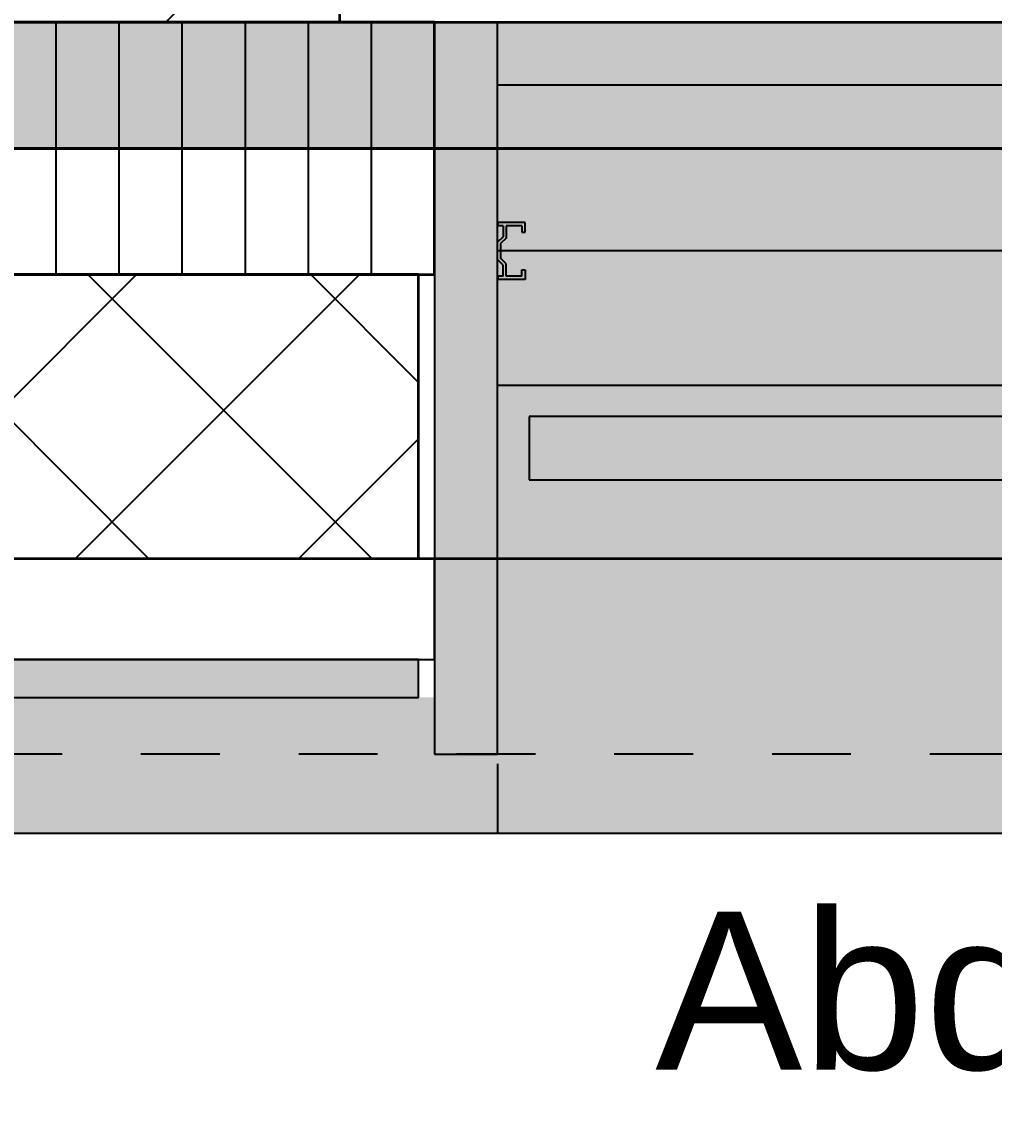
# Model space of a CAD drawing. Header units: centimetres. Extents: x 0.3 to 84.3, y 0.3 to 59.7.
# Drawn here: x 49.037 to 50.269, y 10.336 to 11.724 of the extents above; entities that cross this region are included whole.
import ezdxf

# ---------------------------------------------------------------- set-up
doc = ezdxf.new("R2010")
doc.units = ezdxf.units.CM
for name, pattern in [('AUSGEZOGEN', [0]), ('KURZGESTRICHELT', [0.25, 0.15, -0.1]), ('LINIE_17', [0.05, 0, -0.05]), ('PHANTOM', [63.5, 31.75, -6.35, 6.35, -6.35, 6.35, -6.35]), ('PUNKT', [6.35, 0, -6.35]), ('VERDECKT', [9.525, 6.35, -3.175])]:
    doc.linetypes.add(name, pattern=pattern)
for name, color, linetype, lineweight in [('Allgemein', 7, 'AUSGEZOGEN', 35), ('Beton verdeckt vorne', 7, 'KURZGESTRICHELT', 25), ('Bodenplatte', 7, 'AUSGEZOGEN', 35), ('Daemmung', 7, 'AUSGEZOGEN', 35), ('Decke', 7, 'AUSGEZOGEN', 35), ('Fenster', 7, 'AUSGEZOGEN', 35), ('Holz Fassadenverkleidung', 7, 'AUSGEZOGEN', 35), ('Holzgelaender', 7, 'AUSGEZOGEN', 50), ('Konstruktion oben', 7, 'VERDECKT', 25), ('Rolladen', 7, 'AUSGEZOGEN', 25), ('Spengler', 7, 'AUSGEZOGEN', 35), ('Text Werkplan Ausfuehrung', 7, 'AUSGEZOGEN', 50), ('Unterkonstruktion', 7, 'AUSGEZOGEN', 35), ('Wand Beton bewehrt', 7, 'AUSGEZOGEN', 35), ('Wand Mauerwerk tragend', 7, 'AUSGEZOGEN', 35)]:
    doc.layers.add(name, color=color, linetype=linetype, lineweight=lineweight)
doc.styles.add('ARIAL', font='ARIAL.TTF')

msp = doc.modelspace()

# ---------------------------------------------------------------- hatches: boundary and pattern name
at = {"layer": 'Allgemein', "linetype": 'AUSGEZOGEN', "lineweight": 25}
for points in [[(49.56, 11.724), (49.56, 10.796), (49.64, 10.796), (49.64, 11.724)], [(49.54, 10.916), (44.84, 10.916), (44.84, 10.868), (49.54, 10.868)]]:
    msp.add_hatch(color=32, dxfattribs=at).paths.add_polyline_path(points)
at = {"layer": 'Bodenplatte', "linetype": 'AUSGEZOGEN', "lineweight": 25, "true_color": 0xe0ffe0}
msp.add_hatch(color=254, dxfattribs=at).paths.add_polyline_path([(31.66, 16.114), (31.66, 15.954), (47.44, 15.954), (47.44, 11.564), (62.72, 11.564), (62.72, 11.724), (47.6, 11.724), (47.6, 16.114)])
at = {"layer": 'Holzgelaender', "linetype": 'AUSGEZOGEN', "lineweight": 25, "true_color": 0xe3e3e3}
msp.add_hatch(color=254, dxfattribs=at).paths.add_polyline_path([(49.68, 11.224), (49.68, 11.144), (55.73, 11.144), (55.73, 11.224)])
at = {"layer": 'Spengler', "linetype": 'AUSGEZOGEN', "lineweight": 25, "true_color": 0xfafafa}
msp.add_hatch(color=7, dxfattribs=at).paths.add_polyline_path([(49.64, 10.696), (55.77, 10.696), (55.77, 11.644), (49.64, 11.644)])
h = msp.add_hatch(color=7, dxfattribs=at)
h.paths.add_polyline_path([(55.85, 10.868), (55.85, 10.796), (55.77, 10.796), (55.77, 10.696), (57, 10.696), (57, 10.796), (56.92, 10.796), (56.92, 10.868)])
h.paths.add_polyline_path([(44.82, 10.868), (44.82, 10.796), (44.74, 10.796), (44.74, 10.696), (49.64, 10.696), (49.64, 10.796), (49.56, 10.796), (49.56, 10.868)])

# ---------------------------------------------------------------- linework, layer by layer
at = {"layer": 'Allgemein', "color": 7, "linetype": 'AUSGEZOGEN', "lineweight": 25}
for p, q in [((49.56, 11.724), (49.56, 11.404)), ((49.64, 11.724), (49.56, 11.724)), ((49.64, 10.796), (49.64, 11.724)), ((49.56, 11.404), (49.56, 11.044)), ((49.56, 11.044), (49.56, 10.964)), ((49.56, 10.964), (49.56, 10.916)), ((49.54, 10.916), (44.84, 10.916)), ((49.54, 10.868), (49.54, 10.916)), ((49.56, 10.916), (49.56, 10.796)), ((44.84, 10.868), (49.54, 10.868)), ((49.56, 10.796), (49.64, 10.796))]:
    msp.add_line(p, q, dxfattribs=at)
at = {"layer": 'Beton verdeckt vorne', "color": 7, "linetype": 'VERDECKT', "lineweight": 25}
msp.add_line((49.54, 11.044), (55.87, 11.044), dxfattribs=at)
at = {"layer": 'Bodenplatte', "color": 92, "linetype": 'VERDECKT', "lineweight": 35, "true_color": 0x00c600}
for p, q in [((47.6, 11.724), (62.72, 11.724)), ((47.44, 11.564), (62.72, 11.564)), ((31.34, 11.044), (62.72, 11.044))]:
    msp.add_line(p, q, dxfattribs=at)
at = {"layer": 'Daemmung', "color": 7, "linetype": 'AUSGEZOGEN', "lineweight": 35}
for p, q in [((49.44, 11.724), (47.96, 11.724)), ((49.56, 11.724), (49.44, 11.724)), ((49.56, 11.404), (49.56, 11.724)), ((47.6, 11.404), (49.54, 11.404)), ((49.54, 11.404), (49.56, 11.404))]:
    msp.add_line(p, q, dxfattribs=at)
at = {"layer": 'Daemmung', "color": 7, "linetype": 'AUSGEZOGEN', "lineweight": 25}
for points in [[(49.08, 11.724), (49.08, 11.404), (49.08, 11.404)], [(49.16, 11.724), (49.16, 11.404), (49.16, 11.404)], [(49.24, 11.724), (49.24, 11.404), (49.24, 11.404)], [(49.24, 11.724), (49.24, 11.404), (49.24, 11.404)], [(49.32, 11.724), (49.32, 11.404), (49.32, 11.404)], [(49.4, 11.724), (49.4, 11.404), (49.4, 11.404)], [(49.48, 11.724), (49.48, 11.404), (49.48, 11.404)], [(49.56, 11.724), (49.56, 11.564), (49.56, 11.404), (49.56, 11.404)]]:
    msp.add_lwpolyline(points, dxfattribs=at)
at = {"layer": 'Decke', "color": 96, "linetype": 'PHANTOM', "lineweight": 35, "true_color": 0x006e00}
for p, q in [((47.6, 11.724), (62.72, 11.724)), ((62.72, 11.564), (47.44, 11.564)), ((31.34, 11.044), (62.72, 11.044))]:
    msp.add_line(p, q, dxfattribs=at)
at = {"layer": 'Fenster', "color": 7, "linetype": 'AUSGEZOGEN', "lineweight": 25}
for p, q in [((49.6796, 11.724), (49.6024, 11.724)), ((49.6796, 11.724), (52.5734, 11.724)), ((55.77, 11.644), (49.64, 11.644))]:
    msp.add_line(p, q, dxfattribs=at)
for centre, start, end in [((49.6024, 11.7244), 180, 270), ((49.6796, 11.7244), 270, 0)]:
    msp.add_arc(centre, 0.0004, start, end, dxfattribs=at)
at = {"layer": 'Holz Fassadenverkleidung', "color": 7, "linetype": 'LINIE_17', "lineweight": 25}
msp.add_line((63.288, 10.796), (31.092, 10.796), dxfattribs=at)
at = {"layer": 'Holzgelaender', "color": 7, "linetype": 'AUSGEZOGEN', "lineweight": 25}
for p, q in [((55.73, 11.224), (49.68, 11.224)), ((49.68, 11.224), (49.68, 11.144)), ((49.68, 11.144), (55.73, 11.144))]:
    msp.add_line(p, q, dxfattribs=at)
at = {"layer": 'Konstruktion oben', "color": 7, "linetype": 'PUNKT', "lineweight": 35}
msp.add_line((31.092, 10.796), (63.288, 10.796), dxfattribs=at)
at = {"layer": 'Rolladen', "color": 7, "linetype": 'AUSGEZOGEN', "lineweight": 25}
for p, q in [((49.641, 11.466), (49.641, 11.47)), ((49.675, 11.47), (49.641, 11.47)), ((49.675, 11.458), (49.675, 11.47)), ((49.647, 11.466), (49.641, 11.466)), ((49.647, 11.466), (49.647, 11.452)), ((49.651, 11.466), (49.651, 11.4503)), ((49.671, 11.466), (49.651, 11.466)), ((49.671, 11.466), (49.671, 11.458)), ((49.671, 11.458), (49.675, 11.458)), ((49.647, 11.452), (49.64, 11.445)), ((49.64, 11.423), (49.64, 11.445)), ((49.651, 11.4503), (49.644, 11.4433)), ((49.644, 11.4433), (49.644, 11.4247)), ((49.64, 11.429), (49.64, 11.439)), ((49.64, 11.428), (49.64, 11.429)), ((49.647, 11.416), (49.64, 11.423)), ((49.651, 11.4177), (49.644, 11.4247)), ((49.647, 11.402), (49.647, 11.416)), ((49.651, 11.402), (49.651, 11.4177)), ((49.647, 11.402), (49.641, 11.402)), ((49.641, 11.398), (49.641, 11.402)), ((49.671, 11.402), (49.651, 11.402)), ((49.671, 11.41), (49.675, 11.41)), ((49.671, 11.402), (49.671, 11.41)), ((49.675, 11.41), (49.675, 11.398)), ((49.675, 11.398), (49.641, 11.398))]:
    msp.add_line(p, q, dxfattribs=at)
at = {"layer": 'Rolladen', "color": 7, "linetype": 'PHANTOM', "lineweight": 25}
for p, q in [((55.77, 11.434), (49.64, 11.434)), ((49.64, 11.264), (55.77, 11.264))]:
    msp.add_line(p, q, dxfattribs=at)
at = {"layer": 'Spengler', "color": 7, "linetype": 'AUSGEZOGEN', "lineweight": 25}
for p, q in [((49.64, 10.784), (49.64, 10.696)), ((44.78, 10.696), (63.388, 10.696))]:
    msp.add_line(p, q, dxfattribs=at)
at = {"layer": 'Unterkonstruktion', "color": 7, "linetype": 'AUSGEZOGEN', "lineweight": 25}
for p, q in [((49.54, 11.044), (44.84, 11.044)), ((49.56, 11.044), (49.54, 11.044)), ((49.56, 10.964), (49.56, 11.044)), ((49.56, 10.916), (49.56, 10.964)), ((44.84, 10.916), (49.54, 10.916)), ((49.54, 10.916), (49.56, 10.916))]:
    msp.add_line(p, q, dxfattribs=at)
at = {"layer": 'Wand Beton bewehrt', "color": 7, "linetype": 'AUSGEZOGEN', "lineweight": 35}
for p, q in [((49.54, 11.404), (47.6, 11.404)), ((49.54, 11.044), (49.54, 11.404)), ((44.84, 11.044), (49.54, 11.044))]:
    msp.add_line(p, q, dxfattribs=at)
at = {"layer": 'Wand Beton bewehrt', "color": 7, "linetype": 'AUSGEZOGEN', "lineweight": 25}
for p, q in [((48.8224, 11.044), (49.1824, 11.404)), ((49.1978, 11.044), (48.8378, 11.404)), ((49.1052, 11.044), (49.4652, 11.404)), ((49.4806, 11.044), (49.1206, 11.404)), ((49.54, 11.2674), (49.4034, 11.404)), ((49.3881, 11.044), (49.54, 11.1959))]:
    msp.add_line(p, q, dxfattribs=at)
at = {"layer": 'Wand Mauerwerk tragend', "color": 7, "linetype": 'AUSGEZOGEN', "lineweight": 35}
for p, q in [((49.44, 11.724), (49.44, 12.074)), ((47.96, 11.724), (49.44, 11.724))]:
    msp.add_line(p, q, dxfattribs=at)
at = {"layer": 'Wand Mauerwerk tragend', "color": 7, "linetype": 'AUSGEZOGEN', "lineweight": 25}
msp.add_line((49.2195, 11.724), (49.44, 11.9445), dxfattribs=at)

# ---------------------------------------------------------------- texts
at = {"layer": 'Text Werkplan Ausfuehrung', "color": 7, "linetype": 'AUSGEZOGEN', "lineweight": 35, "insert": (49.84, 10.336), "char_height": 0.2, "width": 0.1, "attachment_point": 7, "style": 'ARIAL'}
msp.add_mtext('Abdeckblech\\~aus\\~Uginox', dxfattribs=at)

doc.saveas('drawing.dxf')
